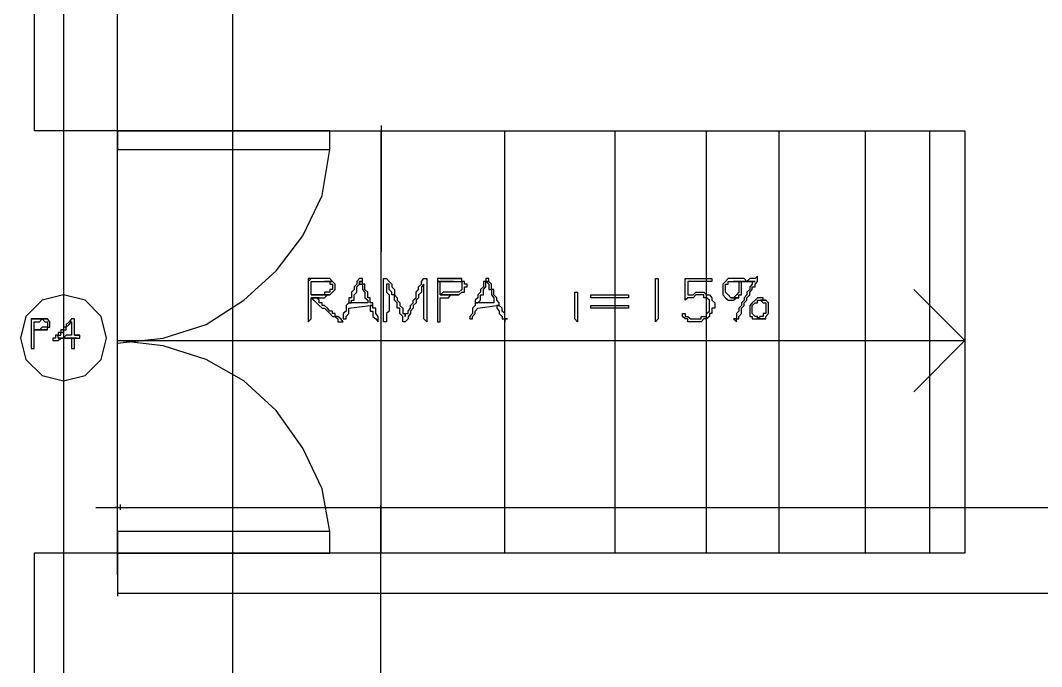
# Model space of a CAD drawing. Header units: millimetres. Extents: x -518.8 to -461.2, y 3.5 to 44.2.
# Drawn here: x -491.34 to -488.924, y 29.588 to 31.117 of the extents above; entities that cross this region are included whole.
import ezdxf

# ---------------------------------------------------------------- set-up
doc = ezdxf.new("R2010")
doc.units = ezdxf.units.MM
doc.header["$MEASUREMENT"] = 0
for name, color, linetype in [('-82', 7, 'Continuous'), ('10', 10, 'Continuous'), ('16', 16, 'Continuous'), ('5', 5, 'Continuous'), ('6', 6, 'Continuous'), ('MYSOLIDS', 7, 'Continuous')]:
    doc.layers.add(name, color=color, linetype=linetype)

msp = doc.modelspace()

# ---------------------------------------------------------------- linework, layer by layer
at = {"layer": '-82'}
for points in [[(-491.085, 31.6451), (-491.1421, 31.6323), (-491.1933, 31.6007), (-491.2248, 31.5496), (-491.2376, 31.4924), (-491.2376, 31.4924), (-491.2376, 28.2142)], [(-490.8369, 28.2142), (-490.8369, 31.4924)], [(-490.4865, 30.8684), (-490.4933, 25.4827)]]:
    msp.add_lwpolyline(points, dxfattribs=at)
at = {"layer": '10'}
for points in [[(-491.1105, 30.8112), (-491.1105, 38.9601), (-491.1105, 38.9601), (-486.6797, 38.9601)], [(-491.3075, 32.4541), (-491.3075, 30.8556)], [(-491.1105, 30.8556), (-491.3075, 30.8556)], [(-491.1105, 30.8112), (-490.6075, 30.8112), (-490.6075, 30.8556), (-491.1105, 30.8556), (-491.1105, 30.8112)], [(-491.1105, 29.8563), (-490.6075, 29.8563), (-490.6075, 29.9075), (-491.1105, 29.9075), (-491.1105, 29.8563)], [(-491.1105, 29.9075), (-491.1105, 29.7548)], [(-491.1105, 29.8563), (-491.3075, 29.8563)], [(-491.3075, 29.8563), (-491.3075, 27.0872)], [(-486.476, 29.7609), (-491.1105, 29.7609)]]:
    msp.add_lwpolyline(points, dxfattribs=at)
at = {"layer": '16'}
for points in [[(-491.1105, 29.8052), (-491.1105, 30.0157)], [(-491.1617, 29.9646), (-486.4248, 29.9646)], [(-491.1166, 29.9646), (-491.1105, 29.9646), (-491.1105, 29.9646), (-491.1105, 29.9714)], [(-491.1105, 29.9586), (-491.1105, 29.9646), (-491.1105, 29.9646), (-491.1166, 29.9646)], [(-491.1038, 29.9714), (-491.1038, 29.9646), (-491.1038, 29.9646), (-491.1038, 29.9646), (-491.1038, 29.9646), (-491.1038, 29.9586)]]:
    msp.add_lwpolyline(points, dxfattribs=at)
at = {"layer": '5'}
for points in [[(-489.1053, 30.3594), (-489.2263, 30.4804)], [(-491.1105, 30.3594), (-489.1053, 30.3594), (-489.2263, 30.2383)]]:
    msp.add_lwpolyline(points, dxfattribs=at)
at = {"layer": '6'}
for points in [[(-491.1105, 30.8556), (-489.1053, 30.8556), (-489.1053, 30.8556), (-489.1053, 29.8563), (-491.1105, 29.8563)], [(-491.1105, 29.8563), (-491.1105, 30.8556)], [(-490.4865, 29.8563), (-490.4865, 30.8556)], [(-490.194, 29.8563), (-490.194, 30.8556)], [(-489.9324, 29.8563), (-489.9324, 30.8556)], [(-489.7166, 29.8563), (-489.7166, 30.8556)], [(-489.5444, 29.8563), (-489.5444, 30.8556)], [(-489.3406, 29.8563), (-489.3406, 30.8556)], [(-489.188, 29.8563), (-489.188, 30.8556)], [(-491.1105, 30.3533), (-491.0023, 30.3654), (-490.9, 30.3977), (-490.8113, 30.4548), (-490.7346, 30.5248), (-490.6714, 30.6075), (-490.6263, 30.703), (-490.6075, 30.8112)], [(-491.1361, 30.3654), (-491.1489, 30.4165), (-491.1865, 30.4548), (-491.2376, 30.4676), (-491.2887, 30.4548), (-491.3271, 30.4165), (-491.3399, 30.3654), (-491.3271, 30.315), (-491.2887, 30.2766), (-491.2376, 30.2639), (-491.1865, 30.2766), (-491.1489, 30.315), (-491.1361, 30.3654)], [(-490.6075, 29.9075), (-490.6263, 30.009), (-490.6714, 30.1045), (-490.7346, 30.1939), (-490.8113, 30.2639), (-490.9, 30.315), (-491.0023, 30.3466), (-491.1105, 30.3594)]]:
    msp.add_lwpolyline(points, dxfattribs=at)
at = {"layer": 'MYSOLIDS'}
for points in [[(-490.6203, 30.506), (-490.6203, 30.506), (-490.6263, 30.506), (-490.6263, 30.506), (-490.6331, 30.506), (-490.6331, 30.506), (-490.6391, 30.506), (-490.6459, 30.506), (-490.6459, 30.506), (-490.6519, 30.506), (-490.6587, 30.4992), (-490.6587, 30.4105), (-490.6587, 30.4105), (-490.6587, 30.4037), (-490.6519, 30.4105), (-490.6519, 30.4105), (-490.6519, 30.4105), (-490.6519, 30.4609), (-490.6331, 30.4609), (-490.6263, 30.4609), (-490.6203, 30.4609), (-490.6203, 30.4609), (-490.6136, 30.4676), (-490.6075, 30.4676), (-490.6519, 30.4676), (-490.6519, 30.4992), (-490.6519, 30.4992), (-490.6459, 30.4992), (-490.6459, 30.4992), (-490.6391, 30.4992), (-490.6331, 30.4992), (-490.6331, 30.4992), (-490.6263, 30.4992), (-490.6203, 30.4992), (-490.6015, 30.4992), (-490.6015, 30.4992), (-490.6075, 30.506), (-490.6075, 30.506), (-490.6136, 30.506), (-490.6203, 30.506), (-490.6203, 30.506)], [(-490.6587, 30.506), (-490.6587, 30.506), (-490.6587, 30.4992), (-490.6519, 30.506), (-490.6519, 30.506), (-490.6587, 30.506), (-490.6587, 30.506)], [(-490.6015, 30.4992), (-490.6203, 30.4992), (-490.6203, 30.4992), (-490.6136, 30.4992), (-490.6075, 30.4992), (-490.6075, 30.4932), (-490.6075, 30.4932), (-490.6015, 30.4932), (-490.6015, 30.4864), (-490.6015, 30.4864), (-490.6015, 30.4804), (-490.6075, 30.4804), (-490.6075, 30.4736), (-490.6136, 30.4736), (-490.6136, 30.4736), (-490.6203, 30.4736), (-490.6203, 30.4676), (-490.6263, 30.4676), (-490.6331, 30.4676), (-490.6331, 30.4676), (-490.6391, 30.4676), (-490.6459, 30.4676), (-490.6519, 30.4676), (-490.6075, 30.4676), (-490.6075, 30.4676), (-490.6075, 30.4676), (-490.6015, 30.4736), (-490.6015, 30.4736), (-490.5948, 30.4804), (-490.5948, 30.4804), (-490.5948, 30.4864), (-490.5948, 30.4932), (-490.5948, 30.4932), (-490.6015, 30.4992), (-490.6015, 30.4992), (-490.6015, 30.4992)], [(-490.5308, 30.4992), (-490.5376, 30.4992), (-490.5376, 30.4932), (-490.5308, 30.4932), (-490.5308, 30.4864), (-490.5308, 30.4804), (-490.5308, 30.4804), (-490.5248, 30.4736), (-490.5248, 30.4676), (-490.5248, 30.4676), (-490.5248, 30.4609), (-490.5181, 30.4548), (-490.5181, 30.4548), (-490.5181, 30.4488), (-490.5564, 30.4488), (-490.5632, 30.4488), (-490.5692, 30.4421), (-490.5692, 30.436), (-490.5692, 30.436), (-490.5692, 30.4293), (-490.5692, 30.4293), (-490.576, 30.4233), (-490.576, 30.4165), (-490.576, 30.4105), (-490.576, 30.4105), (-490.576, 30.4105), (-490.576, 30.4105), (-490.5692, 30.4105), (-490.5692, 30.4105), (-490.5692, 30.4165), (-490.5632, 30.4233), (-490.5632, 30.4233), (-490.5632, 30.4233), (-490.5632, 30.4293), (-490.5632, 30.436), (-490.5632, 30.436), (-490.5121, 30.4421), (-490.506, 30.4421), (-490.506, 30.4488), (-490.5121, 30.4488), (-490.5121, 30.4548), (-490.5121, 30.4609), (-490.5181, 30.4609), (-490.5181, 30.4676), (-490.5181, 30.4736), (-490.5181, 30.4736), (-490.5248, 30.4804), (-490.5248, 30.4804), (-490.5248, 30.4864), (-490.5248, 30.4864), (-490.5248, 30.4932), (-490.5308, 30.4932), (-490.5308, 30.4992), (-490.5308, 30.4992)], [(-490.5376, 30.506), (-490.5376, 30.506), (-490.5376, 30.506), (-490.5376, 30.506), (-490.5436, 30.4992), (-490.5436, 30.4992), (-490.5436, 30.4932), (-490.5504, 30.4864), (-490.5504, 30.4804), (-490.5564, 30.4736), (-490.5564, 30.4676), (-490.5564, 30.4676), (-490.5564, 30.4609), (-490.5632, 30.4609), (-490.5632, 30.4548), (-490.5632, 30.4488), (-490.5632, 30.4488), (-490.5564, 30.4488), (-490.5564, 30.4488), (-490.5564, 30.4548), (-490.5504, 30.4548), (-490.5504, 30.4609), (-490.5504, 30.4676), (-490.5504, 30.4676), (-490.5504, 30.4676), (-490.5436, 30.4736), (-490.5436, 30.4804), (-490.5436, 30.4804), (-490.5436, 30.4864), (-490.5376, 30.4932), (-490.5376, 30.4992), (-490.5308, 30.4992), (-490.5308, 30.506), (-490.5376, 30.506), (-490.5376, 30.506), (-490.5376, 30.506)], [(-490.4737, 30.4932), (-490.4737, 30.4864), (-490.4737, 30.4804), (-490.4737, 30.4736), (-490.4737, 30.4736), (-490.4677, 30.4676), (-490.4677, 30.4609), (-490.4677, 30.4609), (-490.4677, 30.4548), (-490.4677, 30.4488), (-490.4677, 30.4488), (-490.4677, 30.4421), (-490.4677, 30.4421), (-490.4677, 30.436), (-490.4677, 30.4293), (-490.4677, 30.4293), (-490.4737, 30.4233), (-490.4737, 30.4165), (-490.4737, 30.4165), (-490.4737, 30.4105), (-490.4737, 30.4037), (-490.4737, 30.4037), (-490.4737, 30.4037), (-490.4737, 30.4037), (-490.4805, 30.4037), (-490.4805, 30.4037), (-490.4805, 30.4105), (-490.4805, 30.4105), (-490.4805, 30.4105), (-490.4805, 30.4105), (-490.4805, 30.4165), (-490.4805, 30.4233), (-490.4805, 30.4293), (-490.4805, 30.4293), (-490.4805, 30.436), (-490.4805, 30.4421), (-490.4805, 30.4488), (-490.4805, 30.4488), (-490.4805, 30.4548), (-490.4805, 30.4609), (-490.4805, 30.4676), (-490.4805, 30.4676), (-490.4805, 30.4736), (-490.4805, 30.4804), (-490.4805, 30.4864), (-490.4805, 30.4864), (-490.4805, 30.4932), (-490.4805, 30.4992), (-490.4805, 30.4992), (-490.4805, 30.4992), (-490.4805, 30.4992), (-490.4805, 30.506), (-490.4805, 30.506), (-490.4737, 30.506), (-490.4737, 30.506), (-490.4737, 30.506), (-490.4677, 30.4992), (-490.4677, 30.4992), (-490.4609, 30.4932), (-490.4609, 30.4932), (-490.4609, 30.4864), (-490.4609, 30.4864), (-490.4549, 30.4804), (-490.4549, 30.4736), (-490.4549, 30.4736), (-490.4549, 30.4676), (-490.4481, 30.4609), (-490.4481, 30.4609), (-490.4481, 30.4548), (-490.4421, 30.4488), (-490.4421, 30.4488), (-490.4421, 30.4421), (-490.4354, 30.436), (-490.4354, 30.436), (-490.4354, 30.4293), (-490.4354, 30.4233), (-490.4293, 30.4233), (-490.4293, 30.4165), (-490.4293, 30.4165), (-490.4293, 30.4165), (-490.4293, 30.4233), (-490.4226, 30.4233), (-490.4226, 30.4293), (-490.4226, 30.4293), (-490.4166, 30.436), (-490.4166, 30.436), (-490.4166, 30.4421), (-490.4105, 30.4488), (-490.4105, 30.4548), (-490.4105, 30.4548), (-490.4038, 30.4609), (-490.4038, 30.4676), (-490.4038, 30.4736), (-490.3978, 30.4804), (-490.3978, 30.4804), (-490.3978, 30.4864), (-490.391, 30.4932), (-490.391, 30.4932), (-490.391, 30.4932), (-490.391, 30.4992), (-490.385, 30.506), (-490.385, 30.506), (-490.385, 30.506), (-490.385, 30.506), (-490.3782, 30.506), (-490.3782, 30.506), (-490.3782, 30.4992), (-490.3782, 30.4992), (-490.3782, 30.4105), (-490.3782, 30.4105), (-490.3782, 30.4105), (-490.3782, 30.4037), (-490.3782, 30.4037), (-490.385, 30.4105), (-490.385, 30.4105), (-490.385, 30.4105), (-490.385, 30.4105), (-490.385, 30.4932), (-490.391, 30.4864), (-490.391, 30.4804), (-490.391, 30.4736), (-490.3978, 30.4676), (-490.3978, 30.4609), (-490.4038, 30.4548), (-490.4038, 30.4548), (-490.4038, 30.4488), (-490.4105, 30.4421), (-490.4105, 30.4421), (-490.4105, 30.436), (-490.4105, 30.436), (-490.4166, 30.4293), (-490.4166, 30.4293), (-490.4166, 30.4233), (-490.4166, 30.4233), (-490.4166, 30.4233), (-490.4226, 30.4165), (-490.4226, 30.4105), (-490.4293, 30.4037), (-490.4293, 30.4037), (-490.4293, 30.4037), (-490.4354, 30.4037), (-490.4354, 30.4037), (-490.4354, 30.4105), (-490.4354, 30.4165), (-490.4354, 30.4165), (-490.4354, 30.4165), (-490.4421, 30.4233), (-490.4421, 30.4293), (-490.4421, 30.436), (-490.4481, 30.436), (-490.4481, 30.4421), (-490.4481, 30.4488), (-490.4549, 30.4548), (-490.4549, 30.4548), (-490.4549, 30.4609), (-490.4549, 30.4676), (-490.4609, 30.4676), (-490.4609, 30.4736), (-490.4609, 30.4736), (-490.4677, 30.4804), (-490.4677, 30.4864), (-490.4677, 30.4864), (-490.4677, 30.4932), (-490.4737, 30.4932), (-490.4737, 30.4932), (-490.4737, 30.4932), (-490.4737, 30.4932)], [(-490.3466, 30.506), (-490.3527, 30.506), (-490.3527, 30.506), (-490.3527, 30.4992), (-490.3527, 30.4992), (-490.3151, 30.4992), (-490.3083, 30.4992), (-490.3083, 30.4992), (-490.3023, 30.4992), (-490.2955, 30.4992), (-490.2955, 30.4932), (-490.2955, 30.4932), (-490.2955, 30.4864), (-490.2955, 30.4864), (-490.2955, 30.4804), (-490.2955, 30.4804), (-490.3023, 30.4736), (-490.3023, 30.4736), (-490.3083, 30.4736), (-490.3083, 30.4736), (-490.3151, 30.4736), (-490.3151, 30.4736), (-490.3211, 30.4736), (-490.3271, 30.4736), (-490.3339, 30.4736), (-490.3399, 30.4736), (-490.3466, 30.4676), (-490.3023, 30.4676), (-490.2955, 30.4736), (-490.2955, 30.4736), (-490.2895, 30.4736), (-490.2895, 30.4804), (-490.2895, 30.4864), (-490.2827, 30.4864), (-490.2827, 30.4932), (-490.2895, 30.4932), (-490.2895, 30.4992), (-490.2955, 30.4992), (-490.2955, 30.506), (-490.3466, 30.506), (-490.3466, 30.506), (-490.3466, 30.506), (-490.3466, 30.506)], [(-490.3527, 30.4992), (-490.3527, 30.4992), (-490.3527, 30.4932), (-490.3527, 30.4932), (-490.3527, 30.4864), (-490.3527, 30.4804), (-490.3527, 30.4804), (-490.3527, 30.4736), (-490.3527, 30.4676), (-490.3527, 30.4676), (-490.3527, 30.4609), (-490.3527, 30.4548), (-490.3527, 30.4488), (-490.3527, 30.4488), (-490.3527, 30.4421), (-490.3527, 30.436), (-490.3527, 30.4293), (-490.3527, 30.4293), (-490.3527, 30.4233), (-490.3527, 30.4165), (-490.3527, 30.4165), (-490.3527, 30.4105), (-490.3527, 30.4037), (-490.3466, 30.4037), (-490.3466, 30.4037), (-490.3466, 30.4105), (-490.3466, 30.4105), (-490.3466, 30.4165), (-490.3466, 30.4233), (-490.3466, 30.4293), (-490.3466, 30.4293), (-490.3466, 30.436), (-490.3466, 30.4421), (-490.3466, 30.4421), (-490.3466, 30.4488), (-490.3466, 30.4548), (-490.3466, 30.4548), (-490.3466, 30.4609), (-490.3466, 30.4609), (-490.3399, 30.4609), (-490.3399, 30.4609), (-490.3339, 30.4609), (-490.3271, 30.4609), (-490.3211, 30.4676), (-490.3151, 30.4676), (-490.3151, 30.4676), (-490.3083, 30.4676), (-490.3083, 30.4676), (-490.3023, 30.4676), (-490.3023, 30.4676), (-490.3466, 30.4676), (-490.3466, 30.4736), (-490.3466, 30.4804), (-490.3466, 30.4804), (-490.3466, 30.4864), (-490.3466, 30.4864), (-490.3466, 30.4932), (-490.3466, 30.4992), (-490.3399, 30.4992), (-490.3339, 30.4992), (-490.3339, 30.4992), (-490.3271, 30.4992), (-490.3271, 30.4992), (-490.3211, 30.4992), (-490.3151, 30.4992), (-490.3151, 30.4992), (-490.3527, 30.4992), (-490.3527, 30.4992)], [(-490.3151, 30.506), (-490.3151, 30.506), (-490.3211, 30.506), (-490.3271, 30.506), (-490.3271, 30.506), (-490.3339, 30.506), (-490.3399, 30.506), (-490.3466, 30.506), (-490.2955, 30.506), (-490.2955, 30.506), (-490.3023, 30.506), (-490.3083, 30.506), (-490.3143, 30.506), (-490.3151, 30.506)], [(-490.2316, 30.4992), (-490.2384, 30.4992), (-490.2316, 30.4932), (-490.2316, 30.4932), (-490.2316, 30.4864), (-490.2316, 30.4804), (-490.2256, 30.4804), (-490.2256, 30.4736), (-490.2256, 30.4676), (-490.2256, 30.4676), (-490.2196, 30.4609), (-490.2196, 30.4548), (-490.2196, 30.4548), (-490.2196, 30.4488), (-490.2572, 30.4488), (-490.2639, 30.4488), (-490.2639, 30.4421), (-490.2699, 30.436), (-490.2699, 30.436), (-490.2699, 30.4293), (-490.2699, 30.4293), (-490.2699, 30.4233), (-490.2767, 30.4165), (-490.2767, 30.4105), (-490.2767, 30.4105), (-490.2767, 30.4105), (-490.2699, 30.4105), (-490.2699, 30.4105), (-490.2699, 30.4105), (-490.2699, 30.4165), (-490.2639, 30.4233), (-490.2639, 30.4233), (-490.2639, 30.4233), (-490.2639, 30.4293), (-490.2572, 30.436), (-490.2572, 30.436), (-490.2128, 30.4421), (-490.2068, 30.4421), (-490.2068, 30.4488), (-490.2068, 30.4488), (-490.2128, 30.4548), (-490.2128, 30.4609), (-490.2128, 30.4609), (-490.2196, 30.4676), (-490.2196, 30.4736), (-490.2196, 30.4736), (-490.2196, 30.4804), (-490.2256, 30.4804), (-490.2256, 30.4864), (-490.2256, 30.4864), (-490.2256, 30.4932), (-490.2256, 30.4932), (-490.2316, 30.4992), (-490.2316, 30.4992)], [(-490.2384, 30.506), (-490.2384, 30.506), (-490.2384, 30.506), (-490.2384, 30.506), (-490.2384, 30.4992), (-490.2444, 30.4992), (-490.2444, 30.4932), (-490.2444, 30.4864), (-490.2511, 30.4804), (-490.2511, 30.4736), (-490.2572, 30.4676), (-490.2572, 30.4676), (-490.2572, 30.4609), (-490.2572, 30.4609), (-490.2639, 30.4548), (-490.2639, 30.4488), (-490.2639, 30.4488), (-490.2572, 30.4488), (-490.2572, 30.4488), (-490.2511, 30.4548), (-490.2511, 30.4548), (-490.2511, 30.4609), (-490.2511, 30.4676), (-490.2511, 30.4676), (-490.2444, 30.4676), (-490.2444, 30.4736), (-490.2444, 30.4804), (-490.2444, 30.4804), (-490.2384, 30.4864), (-490.2384, 30.4932), (-490.2384, 30.4992), (-490.2316, 30.4992), (-490.2316, 30.506), (-490.2316, 30.506), (-490.2384, 30.506), (-490.2384, 30.506)], [(-489.8369, 30.4105), (-489.8369, 30.4165), (-489.8369, 30.4233), (-489.8369, 30.4233), (-489.8369, 30.4233), (-489.8369, 30.4293), (-489.8369, 30.436), (-489.8369, 30.4421), (-489.8369, 30.4421), (-489.8369, 30.4488), (-489.8369, 30.4548), (-489.8369, 30.4609), (-489.8369, 30.4609), (-489.8369, 30.4676), (-489.8369, 30.4736), (-489.8369, 30.4736), (-489.8369, 30.4804), (-489.8369, 30.4864), (-489.8369, 30.4864), (-489.8369, 30.4932), (-489.8369, 30.4992), (-489.8369, 30.4992), (-489.8369, 30.506), (-489.8369, 30.506), (-489.8369, 30.506), (-489.8369, 30.506), (-489.8308, 30.506), (-489.8308, 30.506), (-489.8308, 30.4992), (-489.8308, 30.4992), (-489.8308, 30.4932), (-489.8308, 30.4864), (-489.8308, 30.4804), (-489.8308, 30.4804), (-489.8308, 30.4736), (-489.8308, 30.4676), (-489.8308, 30.4676), (-489.8308, 30.4609), (-489.8308, 30.4548), (-489.8308, 30.4488), (-489.8308, 30.4488), (-489.8308, 30.4421), (-489.8308, 30.436), (-489.8308, 30.4293), (-489.8308, 30.4293), (-489.8308, 30.4233), (-489.8308, 30.4165), (-489.8308, 30.4165), (-489.8308, 30.4105), (-489.8308, 30.4105), (-489.8308, 30.4105), (-489.8308, 30.4105), (-489.8369, 30.4037), (-489.8369, 30.4037), (-489.8369, 30.4105), (-489.8369, 30.4105), (-489.8369, 30.4105), (-489.8369, 30.4105), (-489.8369, 30.4105), (-489.8369, 30.4105), (-489.8369, 30.4105)], [(-489.7609, 30.4992), (-489.7609, 30.4932), (-489.7609, 30.4864), (-489.7609, 30.4864), (-489.7609, 30.4804), (-489.7609, 30.4736), (-489.7609, 30.4676), (-489.7609, 30.4676), (-489.7609, 30.4676), (-489.7542, 30.4676), (-489.7542, 30.4676), (-489.7481, 30.4676), (-489.7481, 30.4676), (-489.7414, 30.4736), (-489.7354, 30.4736), (-489.7354, 30.4736), (-489.7293, 30.4736), (-489.7293, 30.4736), (-489.7226, 30.4736), (-489.7166, 30.4676), (-489.7166, 30.4676), (-489.7098, 30.4676), (-489.7098, 30.4676), (-489.7038, 30.4609), (-489.7038, 30.4548), (-489.7038, 30.4548), (-489.697, 30.4488), (-489.697, 30.4421), (-489.697, 30.4421), (-489.697, 30.436), (-489.7038, 30.436), (-489.7038, 30.4293), (-489.7038, 30.4293), (-489.7038, 30.4233), (-489.7098, 30.4233), (-489.7098, 30.4165), (-489.7098, 30.4165), (-489.7166, 30.4105), (-489.7226, 30.4105), (-489.7226, 30.4105), (-489.7293, 30.4037), (-489.7293, 30.4037), (-489.7354, 30.4037), (-489.7414, 30.4037), (-489.7481, 30.4037), (-489.7481, 30.4037), (-489.7542, 30.4037), (-489.7609, 30.4037), (-489.7609, 30.4105), (-489.7669, 30.4105), (-489.7669, 30.4105), (-489.7737, 30.4165), (-489.7737, 30.4165), (-489.7737, 30.4233), (-489.7737, 30.4233), (-489.7669, 30.4233), (-489.7669, 30.4233), (-489.7669, 30.4165), (-489.7669, 30.4165), (-489.7669, 30.4165), (-489.7669, 30.4165), (-489.7609, 30.4165), (-489.7542, 30.4105), (-489.7542, 30.4105), (-489.7542, 30.4105), (-489.7481, 30.4105), (-489.7481, 30.4105), (-489.7414, 30.4105), (-489.7354, 30.4105), (-489.7293, 30.4105), (-489.7293, 30.4165), (-489.7226, 30.4165), (-489.7226, 30.4165), (-489.7166, 30.4165), (-489.7166, 30.4233), (-489.7098, 30.4293), (-489.7098, 30.4293), (-489.7098, 30.436), (-489.7098, 30.436), (-489.7098, 30.4421), (-489.7098, 30.4488), (-489.7098, 30.4548), (-489.7098, 30.4548), (-489.7166, 30.4609), (-489.7166, 30.4609), (-489.7166, 30.4609), (-489.7226, 30.4609), (-489.7226, 30.4676), (-489.7293, 30.4676), (-489.7354, 30.4676), (-489.7414, 30.4676), (-489.7414, 30.4676), (-489.7414, 30.4676), (-489.7481, 30.4609), (-489.7542, 30.4609), (-489.7542, 30.4609), (-489.7609, 30.4609), (-489.7609, 30.4609), (-489.7669, 30.4548), (-489.7669, 30.4548), (-489.7669, 30.4548), (-489.7669, 30.4548), (-489.7669, 30.4609), (-489.7669, 30.4609), (-489.7669, 30.4676), (-489.7669, 30.4736), (-489.7669, 30.4736), (-489.7669, 30.4804), (-489.7669, 30.4804), (-489.7669, 30.4864), (-489.7669, 30.4932), (-489.7669, 30.4932), (-489.7669, 30.4932), (-489.7669, 30.4992), (-489.7669, 30.506), (-489.7609, 30.506), (-489.7609, 30.506), (-489.7542, 30.506), (-489.7542, 30.506), (-489.7481, 30.506), (-489.7414, 30.506), (-489.7354, 30.506), (-489.7354, 30.506), (-489.7293, 30.506), (-489.7226, 30.506), (-489.7166, 30.506), (-489.7166, 30.506), (-489.7098, 30.506), (-489.7098, 30.506), (-489.7098, 30.506), (-489.7038, 30.506), (-489.7038, 30.506), (-489.7038, 30.506), (-489.7038, 30.506), (-489.7038, 30.4992), (-489.7098, 30.4992), (-489.7098, 30.4992), (-489.7166, 30.4992), (-489.7166, 30.4992), (-489.7226, 30.4992), (-489.7293, 30.4992), (-489.7354, 30.4992), (-489.7414, 30.4992), (-489.7481, 30.4992), (-489.7542, 30.4992), (-489.7609, 30.4992), (-489.7609, 30.4992), (-489.7609, 30.4992), (-489.7609, 30.4992), (-489.7609, 30.4992)], [(-489.6527, 30.506), (-489.6527, 30.506), (-489.6587, 30.506), (-489.6654, 30.506), (-489.6654, 30.506), (-489.6714, 30.4992), (-489.6714, 30.4992), (-489.6782, 30.4932), (-489.6782, 30.4864), (-489.6782, 30.4864), (-489.6782, 30.4804), (-489.6782, 30.4804), (-489.6782, 30.4736), (-489.6782, 30.4676), (-489.6782, 30.4676), (-489.6714, 30.4609), (-489.6714, 30.4609), (-489.6654, 30.4548), (-489.6587, 30.4548), (-489.6587, 30.4548), (-489.6527, 30.4548), (-489.6527, 30.4548), (-489.6459, 30.4609), (-489.6399, 30.4609), (-489.6587, 30.4609), (-489.6587, 30.4609), (-489.6654, 30.4676), (-489.6654, 30.4676), (-489.6654, 30.4676), (-489.6714, 30.4736), (-489.6714, 30.4736), (-489.6714, 30.4804), (-489.6714, 30.4864), (-489.6714, 30.4864), (-489.6714, 30.4932), (-489.6654, 30.4932), (-489.6654, 30.4992), (-489.6587, 30.4992), (-489.6587, 30.4992), (-489.6527, 30.4992), (-489.6211, 30.4992), (-489.6211, 30.4992), (-489.6271, 30.506), (-489.6271, 30.506), (-489.6339, 30.506), (-489.6339, 30.506), (-489.6399, 30.506), (-489.6399, 30.506), (-489.6459, 30.506), (-489.6459, 30.506), (-489.6527, 30.506), (-489.6527, 30.506)], [(-489.6459, 30.4992), (-489.6399, 30.4992), (-489.6399, 30.4932), (-489.6399, 30.4932), (-489.6399, 30.4864), (-489.6399, 30.4804), (-489.6399, 30.4804), (-489.6399, 30.4736), (-489.6459, 30.4676), (-489.6459, 30.4676), (-489.6459, 30.4676), (-489.6527, 30.4609), (-489.6587, 30.4609), (-489.6399, 30.4609), (-489.6399, 30.4676), (-489.6399, 30.4676), (-489.6339, 30.4676), (-489.6339, 30.4736), (-489.6339, 30.4804), (-489.6339, 30.4804), (-489.6339, 30.4864), (-489.6339, 30.4864), (-489.6339, 30.4932), (-489.6339, 30.4932), (-489.6339, 30.4992), (-489.6015, 30.4992), (-489.6459, 30.4992), (-489.6459, 30.4992)], [(-489.5955, 30.512), (-489.5955, 30.512), (-489.6015, 30.506), (-489.6015, 30.506), (-489.6083, 30.506), (-489.6083, 30.506), (-489.6143, 30.506), (-489.6211, 30.4992), (-489.6527, 30.4992), (-489.6459, 30.4992), (-489.6459, 30.4992), (-489.6015, 30.4992), (-489.6083, 30.4992), (-489.6083, 30.4932), (-489.6143, 30.4864), (-489.6143, 30.4804), (-489.6143, 30.4804), (-489.6211, 30.4736), (-489.6211, 30.4676), (-489.6211, 30.4676), (-489.6271, 30.4609), (-489.6271, 30.4548), (-489.6271, 30.4548), (-489.6339, 30.4488), (-489.6339, 30.4488), (-489.6339, 30.4421), (-489.6399, 30.436), (-489.6399, 30.436), (-489.6399, 30.4293), (-489.6459, 30.4233), (-489.6459, 30.4165), (-489.6459, 30.4165), (-489.6459, 30.4105), (-489.6527, 30.4105), (-489.6527, 30.4105), (-489.6459, 30.4037), (-489.6459, 30.4037), (-489.6459, 30.4037), (-489.6459, 30.4105), (-489.6399, 30.4105), (-489.6399, 30.4165), (-489.6399, 30.4165), (-489.6339, 30.4233), (-489.6339, 30.4293), (-489.6339, 30.436), (-489.6339, 30.436), (-489.6271, 30.4421), (-489.6271, 30.4421), (-489.6271, 30.4488), (-489.6211, 30.4548), (-489.6211, 30.4548), (-489.6211, 30.4609), (-489.6143, 30.4676), (-489.6143, 30.4676), (-489.6143, 30.4736), (-489.6083, 30.4804), (-489.6083, 30.4804), (-489.6083, 30.4864), (-489.6015, 30.4864), (-489.6015, 30.4932), (-489.5955, 30.4992), (-489.5955, 30.4992), (-489.5955, 30.506), (-489.5955, 30.506), (-489.5955, 30.506), (-489.5955, 30.512), (-489.5955, 30.512)], [(-489.6015, 30.4992), (-489.6339, 30.4992), (-489.6339, 30.4992), (-489.6271, 30.4992), (-489.6271, 30.4992), (-489.6211, 30.4992), (-489.6143, 30.4992), (-489.6143, 30.4992), (-489.6083, 30.4992), (-489.6015, 30.4992), (-489.6015, 30.4992)], [(-490.0278, 30.4165), (-490.0278, 30.4233), (-490.0278, 30.4293), (-490.0278, 30.4293), (-490.0278, 30.436), (-490.0278, 30.4421), (-490.0278, 30.4488), (-490.0278, 30.4488), (-490.0278, 30.4548), (-490.0278, 30.4609), (-490.0278, 30.4676), (-490.0278, 30.4676), (-490.0278, 30.4676), (-490.0278, 30.4736), (-490.0278, 30.4736), (-490.0278, 30.4736), (-490.0278, 30.4736), (-490.0218, 30.4736), (-490.0218, 30.4736), (-490.0218, 30.4676), (-490.0218, 30.4676), (-490.0218, 30.4676), (-490.0218, 30.4676), (-490.0218, 30.4609), (-490.0218, 30.4548), (-490.0218, 30.4548), (-490.0218, 30.4488), (-490.0218, 30.4421), (-490.0218, 30.436), (-490.0218, 30.436), (-490.0218, 30.4293), (-490.0218, 30.4233), (-490.0218, 30.4165), (-490.0218, 30.4165), (-490.0218, 30.4105), (-490.0218, 30.4105), (-490.0218, 30.4037), (-490.0218, 30.4037), (-490.0278, 30.4105), (-490.0278, 30.4105), (-490.0278, 30.4105), (-490.0278, 30.4105), (-490.0278, 30.4165), (-490.0278, 30.4165), (-490.0278, 30.4165)], [(-490.6331, 30.4609), (-490.6519, 30.4609), (-490.6519, 30.4609), (-490.6459, 30.4548), (-490.6391, 30.4488), (-490.6391, 30.4488), (-490.6331, 30.4421), (-490.6331, 30.4421), (-490.6263, 30.436), (-490.6203, 30.436), (-490.6203, 30.436), (-490.6136, 30.4293), (-490.6136, 30.4293), (-490.6075, 30.4233), (-490.6075, 30.4233), (-490.6015, 30.4165), (-490.6015, 30.4165), (-490.5948, 30.4165), (-490.5887, 30.4105), (-490.5887, 30.4037), (-490.582, 30.4037), (-490.582, 30.4037), (-490.582, 30.4037), (-490.576, 30.4037), (-490.576, 30.4037), (-490.576, 30.4037), (-490.582, 30.4105), (-490.582, 30.4105), (-490.582, 30.4105), (-490.5887, 30.4165), (-490.5887, 30.4165), (-490.5948, 30.4165), (-490.5948, 30.4233), (-490.6015, 30.4233), (-490.6015, 30.4293), (-490.6075, 30.4293), (-490.6136, 30.436), (-490.6136, 30.436), (-490.6203, 30.4421), (-490.6203, 30.4421), (-490.6263, 30.4421), (-490.6263, 30.4488), (-490.6331, 30.4488), (-490.6331, 30.4548), (-490.6391, 30.4609), (-490.6459, 30.4609), (-490.6459, 30.4609), (-490.6391, 30.4609), (-490.6331, 30.4609), (-490.6331, 30.4609)], [(-489.9075, 30.4609), (-489.9835, 30.4609), (-489.9902, 30.4609), (-489.9902, 30.4609), (-489.9902, 30.4676), (-489.9902, 30.4676), (-489.9902, 30.4676), (-489.9902, 30.4676), (-489.9835, 30.4676), (-489.9835, 30.4676), (-489.9075, 30.4676), (-489.9008, 30.4676), (-489.9008, 30.4676), (-489.9008, 30.4676), (-489.9008, 30.4676), (-489.9008, 30.4609), (-489.9008, 30.4609), (-489.9075, 30.4609), (-489.9075, 30.4609), (-489.9075, 30.4609), (-489.9075, 30.4609), (-489.9075, 30.4609)], [(-489.5887, 30.4609), (-489.5887, 30.4609), (-489.5955, 30.4609), (-489.6015, 30.4548), (-489.6015, 30.4548), (-489.6083, 30.4488), (-489.6083, 30.4488), (-489.6143, 30.4421), (-489.6143, 30.4421), (-489.6143, 30.436), (-489.6143, 30.4293), (-489.6143, 30.4293), (-489.6143, 30.4233), (-489.6143, 30.4233), (-489.6143, 30.4165), (-489.6083, 30.4165), (-489.6083, 30.4105), (-489.6015, 30.4105), (-489.5955, 30.4105), (-489.5955, 30.4105), (-489.5887, 30.4105), (-489.5887, 30.4105), (-489.5827, 30.4105), (-489.576, 30.4105), (-489.5955, 30.4105), (-489.5955, 30.4165), (-489.6015, 30.4165), (-489.6015, 30.4165), (-489.6015, 30.4165), (-489.6083, 30.4233), (-489.6083, 30.4293), (-489.6083, 30.4293), (-489.6083, 30.436), (-489.6083, 30.4421), (-489.6083, 30.4421), (-489.6015, 30.4488), (-489.6015, 30.4488), (-489.5955, 30.4488), (-489.5955, 30.4548), (-489.5887, 30.4548), (-489.576, 30.4548), (-489.576, 30.4548), (-489.5827, 30.4548), (-489.5827, 30.4609), (-489.5887, 30.4609), (-489.5887, 30.4609)], [(-489.576, 30.4548), (-489.5887, 30.4548), (-489.5887, 30.4548), (-489.5827, 30.4488), (-489.576, 30.4488), (-489.576, 30.4488), (-489.576, 30.4421), (-489.576, 30.436), (-489.576, 30.436), (-489.576, 30.4293), (-489.576, 30.4233), (-489.5827, 30.4233), (-489.5827, 30.4165), (-489.5827, 30.4165), (-489.5887, 30.4165), (-489.5955, 30.4105), (-489.576, 30.4105), (-489.576, 30.4165), (-489.5699, 30.4233), (-489.5699, 30.4233), (-489.5699, 30.4293), (-489.5699, 30.436), (-489.5699, 30.436), (-489.5699, 30.4421), (-489.5699, 30.4488), (-489.5699, 30.4488), (-489.576, 30.4548), (-489.576, 30.4548)], [(-490.506, 30.4421), (-490.5121, 30.4421), (-490.5121, 30.4421), (-490.5121, 30.436), (-490.5121, 30.4293), (-490.506, 30.4293), (-490.506, 30.4233), (-490.506, 30.4165), (-490.4993, 30.4105), (-490.4993, 30.4105), (-490.4933, 30.4037), (-490.4933, 30.4037), (-490.4933, 30.4105), (-490.4933, 30.4105), (-490.4933, 30.4105), (-490.4933, 30.4165), (-490.4993, 30.4233), (-490.4993, 30.4293), (-490.4993, 30.436), (-490.506, 30.436), (-490.506, 30.4421), (-490.506, 30.4421)], [(-490.2068, 30.4421), (-490.2128, 30.4421), (-490.2128, 30.4421), (-490.2128, 30.436), (-490.2068, 30.4293), (-490.2068, 30.4293), (-490.2068, 30.4233), (-490.2, 30.4165), (-490.2, 30.4105), (-490.194, 30.4105), (-490.194, 30.4037), (-490.194, 30.4037), (-490.194, 30.4105), (-490.1872, 30.4105), (-490.194, 30.4105), (-490.194, 30.4165), (-490.194, 30.4233), (-490.2, 30.4293), (-490.2, 30.436), (-490.2, 30.436), (-490.2068, 30.4421), (-490.2068, 30.4421)], [(-489.9075, 30.436), (-489.9835, 30.436), (-489.9902, 30.436), (-489.9902, 30.436), (-489.9902, 30.4421), (-489.9902, 30.4421), (-489.9902, 30.4421), (-489.9902, 30.4421), (-489.9835, 30.4421), (-489.9835, 30.4421), (-489.9075, 30.4421), (-489.9008, 30.4421), (-489.9008, 30.4421), (-489.9008, 30.4421), (-489.9008, 30.4421), (-489.9008, 30.436), (-489.9008, 30.436), (-489.9075, 30.436), (-489.9075, 30.436), (-489.9075, 30.436), (-489.9075, 30.436), (-489.9075, 30.436)], [(-491.3143, 30.4105), (-491.3143, 30.4037), (-491.3143, 30.4037), (-491.3143, 30.4037), (-491.3143, 30.3977), (-491.3143, 30.3977), (-491.3143, 30.3909), (-491.3143, 30.3909), (-491.3143, 30.3849), (-491.3143, 30.3849), (-491.3143, 30.3782), (-491.3143, 30.3782), (-491.3143, 30.3721), (-491.3143, 30.3721), (-491.3143, 30.3654), (-491.3143, 30.3654), (-491.3143, 30.3594), (-491.3143, 30.3594), (-491.3143, 30.3533), (-491.3143, 30.3533), (-491.3143, 30.3466), (-491.3143, 30.3466), (-491.3143, 30.3406), (-491.3143, 30.3406), (-491.3075, 30.3406), (-491.3075, 30.3466), (-491.3075, 30.3466), (-491.3075, 30.3466), (-491.3075, 30.3533), (-491.3075, 30.3594), (-491.3075, 30.3594), (-491.3075, 30.3594), (-491.3075, 30.3654), (-491.3075, 30.3654), (-491.3075, 30.3721), (-491.3075, 30.3721), (-491.3075, 30.3782), (-491.3075, 30.3782), (-491.3075, 30.3849), (-491.3075, 30.3849), (-491.3075, 30.3849), (-491.3015, 30.3849), (-491.2948, 30.3849), (-491.2948, 30.3849), (-491.2887, 30.3849), (-491.2887, 30.3849), (-491.282, 30.3849), (-491.282, 30.3849), (-491.282, 30.3849), (-491.276, 30.3849), (-491.3075, 30.3849), (-491.3075, 30.3909), (-491.3075, 30.3909), (-491.3075, 30.3909), (-491.3075, 30.3977), (-491.3075, 30.3977), (-491.3075, 30.4037), (-491.3075, 30.4037), (-491.3075, 30.4037), (-491.3015, 30.4037), (-491.3015, 30.4037), (-491.2948, 30.4037), (-491.2948, 30.4037), (-491.2948, 30.4037), (-491.2887, 30.4105), (-491.2887, 30.4105), (-491.3143, 30.4105), (-491.3143, 30.4105)], [(-491.3143, 30.4105), (-491.3143, 30.4105), (-491.3143, 30.4105), (-491.3143, 30.4105), (-491.3143, 30.4105), (-491.2887, 30.4105), (-491.2887, 30.4105), (-491.282, 30.4037), (-491.276, 30.4037), (-491.276, 30.4037), (-491.276, 30.4037), (-491.276, 30.4037), (-491.276, 30.3977), (-491.276, 30.3977), (-491.276, 30.3977), (-491.276, 30.3909), (-491.276, 30.3909), (-491.282, 30.3909), (-491.282, 30.3909), (-491.282, 30.3909), (-491.2887, 30.3909), (-491.2887, 30.3909), (-491.2948, 30.3849), (-491.2948, 30.3849), (-491.3015, 30.3849), (-491.3015, 30.3849), (-491.3075, 30.3849), (-491.276, 30.3849), (-491.276, 30.3849), (-491.276, 30.3909), (-491.2699, 30.3909), (-491.2699, 30.3909), (-491.2699, 30.3977), (-491.2699, 30.3977), (-491.2699, 30.4037), (-491.2699, 30.4037), (-491.2699, 30.4037), (-491.276, 30.4105), (-491.276, 30.4105), (-491.3075, 30.4105), (-491.3075, 30.4105), (-491.3143, 30.4105), (-491.3143, 30.4105)], [(-491.2887, 30.4105), (-491.2887, 30.4105), (-491.2948, 30.4105), (-491.2948, 30.4105), (-491.3015, 30.4105), (-491.3015, 30.4105), (-491.3075, 30.4105), (-491.3075, 30.4105), (-491.276, 30.4105), (-491.276, 30.4105), (-491.282, 30.4105), (-491.282, 30.4105), (-491.2887, 30.4105), (-491.2887, 30.4105)], [(-491.2248, 30.4037), (-491.2248, 30.4037), (-491.2248, 30.4037), (-491.2316, 30.3977), (-491.2316, 30.3977), (-491.2316, 30.3909), (-491.2376, 30.3909), (-491.2376, 30.3909), (-491.2376, 30.3849), (-491.2444, 30.3849), (-491.2444, 30.3849), (-491.2444, 30.3782), (-491.2504, 30.3782), (-491.2504, 30.3721), (-491.2504, 30.3721), (-491.2572, 30.3721), (-491.2572, 30.3654), (-491.2572, 30.3654), (-491.2632, 30.3654), (-491.2632, 30.3654), (-491.2632, 30.3594), (-491.2572, 30.3594), (-491.2572, 30.3594), (-491.2572, 30.3594), (-491.2504, 30.3594), (-491.2504, 30.3594), (-491.2444, 30.3654), (-491.2444, 30.3654), (-491.2376, 30.3654), (-491.2376, 30.3654), (-491.2316, 30.3654), (-491.2316, 30.3654), (-491.2248, 30.3654), (-491.2248, 30.3654), (-491.2188, 30.3654), (-491.2121, 30.3654), (-491.2121, 30.3654), (-491.2121, 30.3654), (-491.206, 30.3654), (-491.206, 30.3654), (-491.2504, 30.3654), (-491.2504, 30.3654), (-491.2504, 30.3721), (-491.2444, 30.3721), (-491.2444, 30.3782), (-491.2444, 30.3782), (-491.2376, 30.3782), (-491.2376, 30.3849), (-491.2376, 30.3849), (-491.2316, 30.3849), (-491.2316, 30.3909), (-491.2316, 30.3909), (-491.2248, 30.3977), (-491.2248, 30.3977), (-491.2248, 30.3977), (-491.2188, 30.4037), (-491.2188, 30.4037), (-491.2248, 30.4037), (-491.2248, 30.4037)], [(-491.2121, 30.4105), (-491.2188, 30.4105), (-491.2188, 30.4105), (-491.2188, 30.4105), (-491.2248, 30.4037), (-491.2188, 30.4037), (-491.2188, 30.4037), (-491.2188, 30.3977), (-491.2188, 30.3977), (-491.2188, 30.3909), (-491.2188, 30.3909), (-491.2188, 30.3849), (-491.2188, 30.3849), (-491.2188, 30.3782), (-491.2188, 30.3782), (-491.2188, 30.3721), (-491.2188, 30.3721), (-491.2188, 30.3721), (-491.2248, 30.3721), (-491.2248, 30.3721), (-491.2316, 30.3721), (-491.2316, 30.3721), (-491.2376, 30.3654), (-491.2376, 30.3654), (-491.2376, 30.3654), (-491.2444, 30.3654), (-491.2444, 30.3654), (-491.2504, 30.3654), (-491.2504, 30.3654), (-491.206, 30.3654), (-491.1993, 30.3654), (-491.1993, 30.3721), (-491.1993, 30.3721), (-491.2121, 30.3721), (-491.2121, 30.3782), (-491.2121, 30.3782), (-491.2121, 30.3782), (-491.2121, 30.3849), (-491.2121, 30.3849), (-491.2121, 30.3909), (-491.2121, 30.3909), (-491.2121, 30.3977), (-491.2121, 30.3977), (-491.2121, 30.4037), (-491.2121, 30.4037), (-491.2121, 30.4105), (-491.2121, 30.4105), (-491.2121, 30.4105), (-491.2121, 30.4105)], [(-491.206, 30.3721), (-491.206, 30.3721), (-491.206, 30.3721), (-491.2121, 30.3721), (-491.2121, 30.3721), (-491.1993, 30.3721), (-491.1993, 30.3721), (-491.206, 30.3721), (-491.206, 30.3721)], [(-491.2121, 30.3654), (-491.2188, 30.3654), (-491.2188, 30.3654), (-491.2188, 30.3594), (-491.2188, 30.3594), (-491.2188, 30.3466), (-491.2188, 30.3466), (-491.2188, 30.3466), (-491.2188, 30.3406), (-491.2188, 30.3406), (-491.2188, 30.3406), (-491.2121, 30.3406), (-491.2121, 30.3466), (-491.2121, 30.3466), (-491.2121, 30.3466), (-491.2121, 30.3466), (-491.2121, 30.3533), (-491.2121, 30.3533), (-491.2121, 30.3594), (-491.2121, 30.3594), (-491.2121, 30.3654), (-491.2121, 30.3654)]]:
    msp.add_lwpolyline(points, dxfattribs=at)

doc.saveas('drawing.dxf')
